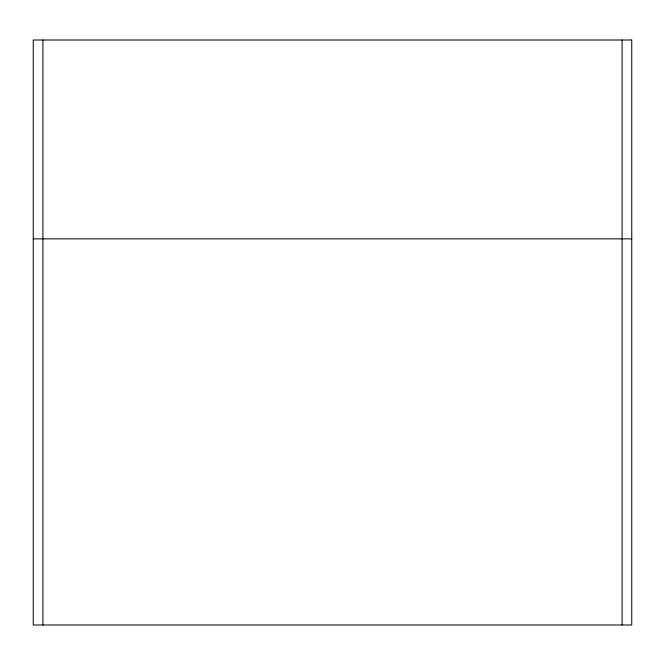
<?xml version="1.0" encoding="UTF-8"?>
<svg xmlns="http://www.w3.org/2000/svg" width="665" height="665" viewBox="0 0 665 665"><rect width="100%" height="100%" fill="white"/><g stroke="black" fill="none" stroke-linecap="round" stroke-linejoin="round"><path stroke-width="1" d="M33.25 238.86L631.75 238.86M622.099 40.008L622.099 624.992M42.901 40.008L42.901 624.992M631.75 40.008L33.25 40.008L33.25 624.992L631.75 624.992L631.75 40.008"/></g></svg>
